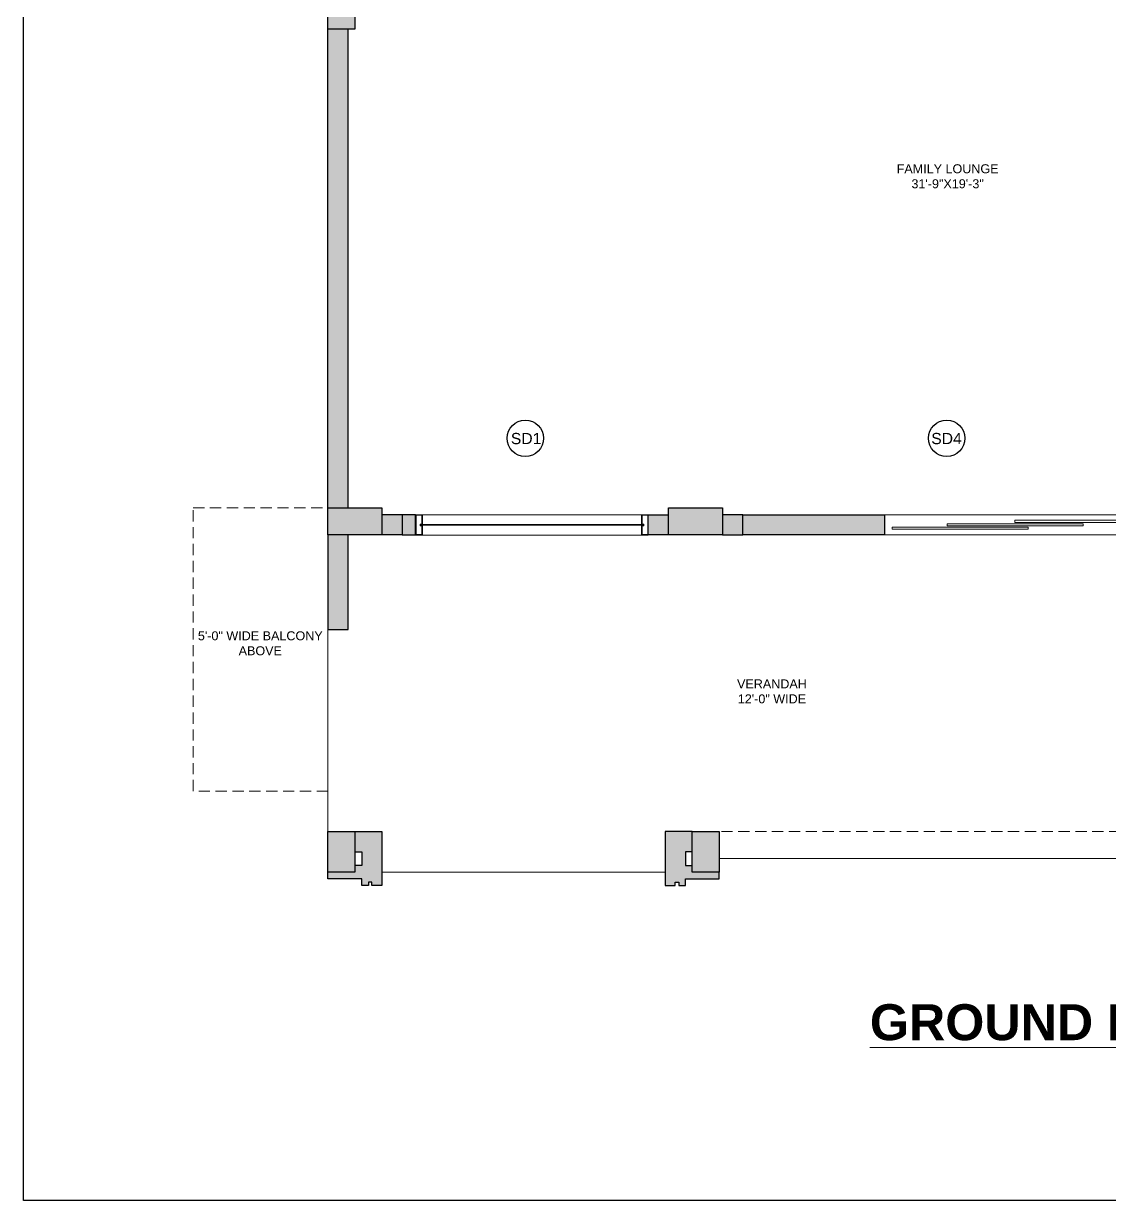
# Model space of a CAD drawing. Header units: inches. Extents: x 211391 to 214260, y -106888 to -102532.
# Drawn here: x 211469 to 211952, y -105030 to -104507 of the extents above; entities that cross this region are included whole.
import ezdxf

# ---------------------------------------------------------------- set-up
doc = ezdxf.new("R2010")
doc.units = ezdxf.units.IN
doc.header["$MEASUREMENT"] = 0
doc.linetypes.add('HIDDEN', pattern=[0.375, 0.25, -0.125])
doc.layers.get('0').update_dxf_attribs({"color": 4})
for name, color, linetype, lineweight in [('A3', 30, 'Continuous', 9), ('GLASS', 4, 'Continuous', 18), ('HATCH', 251, 'Continuous', 13), ('HIDDEN', 8, 'Continuous', 13), ('m.s.', 250, 'Continuous', 13), ('PROPOSED WALL', 6, 'Continuous', 25), ('TEXT', 3, 'Continuous', 9), ('TEXT 1', 3, 'Continuous', 15), ('WALL', 5, 'Continuous', 25), ('window', 1, 'Continuous', 18)]:
    doc.layers.add(name, color=color, linetype=linetype, lineweight=lineweight)
doc.layers.add('COLUMN', color=6, linetype='Continuous')
doc.styles.add('STYLE1', font='arial.ttf', dxfattribs={"height": 8})

# ---------------------------------------------------------------- blocks, each defined once
blk = doc.blocks.new('erwe54')
at = {"layer": 'COLUMN', "ltscale": 20, "true_color": 0xe517e8}
h = blk.add_hatch(color=6, dxfattribs=at)
h.dxf.hatch_style = 1
h.paths.add_polyline_path([(205035.77, -115928.54), (205035.77, -115952.54), (205047.77, -115952.54), (205047.77, -115928.54)])
h = blk.add_hatch(color=6, dxfattribs=at)
h.dxf.hatch_style = 1
h.paths.add_polyline_path([(205035.77, -116177.54), (205059.77, -116177.54), (205059.77, -116165.54), (205035.77, -116165.54)])
h = blk.add_hatch(color=6, dxfattribs=at)
h.dxf.hatch_style = 1
h.paths.add_polyline_path([(205211.27, -116165.54), (205187.27, -116165.54), (205187.27, -116177.54), (205211.27, -116177.54)])
h = blk.add_hatch(color=6, dxfattribs=at)
h.dxf.hatch_style = 1
h.paths.add_polyline_path([(205047.77, -116327.54), (205047.77, -116309.54), (205035.77, -116309.54), (205035.77, -116327.54)])
h = blk.add_hatch(color=6, dxfattribs=at)
h.dxf.hatch_style = 1
h.paths.add_polyline_path([(205209.77, -116327.54), (205209.77, -116309.54), (205197.77, -116309.54), (205197.77, -116327.54)])
at = {"layer": 'COLUMN', "ltscale": 20}
for points in [[(205035.77, -115952.54), (205035.77, -115928.54), (205047.77, -115928.54), (205047.77, -115952.54)], [(205059.77, -116177.54), (205035.77, -116177.54), (205035.77, -116165.54), (205059.77, -116165.54)], [(205187.27, -116165.54), (205211.27, -116165.54), (205211.27, -116177.54), (205187.27, -116177.54)], [(205035.77, -116309.54), (205047.77, -116309.54), (205047.77, -116327.54), (205035.77, -116327.54)], [(205197.77, -116309.54), (205209.77, -116309.54), (205209.77, -116327.54), (205197.77, -116327.54)]]:
    blk.add_lwpolyline(points, close=True, dxfattribs=at)

msp = doc.modelspace()

# ---------------------------------------------------------------- hatches: boundary and pattern name
at = {"layer": 'HATCH', "ltscale": 15}
h = msp.add_hatch(color=256, dxfattribs=at)
h.dxf.hatch_style = 1
h.paths.add_polyline_path([(211613.19, -104509.04), (211604.19, -104509.04), (211604.19, -104722.04), (211613.19, -104722.04)])
h = msp.add_hatch(color=256, dxfattribs=at)
h.dxf.hatch_style = 1
h.paths.add_polyline_path([(211637.19, -104725.04), (211628.19, -104725.04), (211628.19, -104734.04), (211637.19, -104734.04)])
h = msp.add_hatch(color=8, dxfattribs=at)
h.dxf.hatch_style = 1
h.paths.add_polyline_path([(211637.19, -104734.04), (211643.19, -104734.04), (211643.19, -104725.04), (211637.19, -104725.04)])
at = {"layer": 'HATCH', "ltscale": 25}
h = msp.add_hatch(color=251, dxfattribs=at)
h.dxf.hatch_style = 1
h.paths.add_polyline_path([(211755.69, -104725.04), (211746.69, -104725.04), (211746.69, -104734.04), (211755.69, -104734.04)])
h = msp.add_hatch(color=251, dxfattribs=at)
h.dxf.hatch_style = 1
h.paths.add_polyline_path([(211788.69, -104734.04), (211788.69, -104725.04), (211779.69, -104725.04), (211779.69, -104734.04)])
at = {"layer": 'HATCH', "ltscale": 15, "transparency": 33554559}
h = msp.add_hatch(color=8, dxfattribs=at)
h.dxf.hatch_style = 1
h.paths.add_polyline_path([(211851.69, -104734.04), (211851.69, -104725.04), (211788.69, -104725.04), (211788.69, -104734.04)])
at = {"layer": 'HATCH', "ltscale": 25}
h = msp.add_hatch(color=251, dxfattribs=at)
h.dxf.hatch_style = 1
h.paths.add_polyline_path([(211613.19, -104734.04), (211604.19, -104734.04), (211604.19, -104776.04), (211613.19, -104776.04)])
h = msp.add_hatch(color=251, dxfattribs=at)
h.dxf.hatch_style = 1
h.paths.add_polyline_path([(211628.19, -104866.04), (211616.19, -104866.04), (211616.19, -104875.04), (211619.19, -104875.04), (211619.19, -104881.04), (211616.19, -104881.04), (211616.19, -104884.04), (211604.19, -104884.04), (211604.19, -104887.04), (211619.19, -104887.04), (211619.19, -104890.04), (211622.19, -104890.04), (211622.19, -104888.54), (211623.69, -104888.54), (211623.69, -104890.04), (211628.19, -104890.04)])
h = msp.add_hatch(color=251, dxfattribs=at)
h.dxf.hatch_style = 1
h.paths.add_polyline_path([(211766.19, -104866.04), (211754.19, -104866.04), (211754.19, -104890.04), (211758.69, -104890.04), (211758.69, -104888.54), (211760.19, -104888.54), (211760.19, -104890.04), (211763.19, -104890.04), (211763.19, -104887.04), (211778.19, -104887.04), (211778.19, -104884.04), (211766.19, -104884.04), (211766.19, -104881.04), (211763.19, -104881.04), (211763.19, -104875.04), (211766.19, -104875.04)])
at = {"layer": 'm.s.', "ltscale": 15}
h = msp.add_hatch(dxfattribs=at)
h.set_pattern_fill('ANSI31', color=256)
h.set_pattern_definition([(45, (870.93931, 740.08462), (-0.08838834765, 0.08838834765), [])])
h.paths.add_polyline_path([(211643.44, -104733.83), (211643.44, -104725.29), (211645.94, -104725.29), (211645.94, -104729.18), (211645.19, -104729.18), (211645.19, -104729.94), (211645.94, -104729.94), (211645.94, -104733.83)])
h.paths.add_polyline_path([(211643.19, -104734.08), (211643.19, -104725.04), (211646.19, -104725.04), (211646.19, -104729.43), (211645.44, -104729.43), (211645.44, -104729.69), (211646.19, -104729.69), (211646.19, -104734.08)])
h = msp.add_hatch(dxfattribs=at)
h.set_pattern_fill('ANSI31', color=256)
h.set_pattern_definition([(45, (959.01746, 740.08462), (-0.08838834765, 0.08838834765), [])])
h.paths.add_polyline_path([(211746.44, -104733.83), (211746.44, -104725.29), (211743.94, -104725.29), (211743.94, -104729.18), (211744.69, -104729.18), (211744.69, -104729.94), (211743.94, -104729.94), (211743.94, -104733.83)])
h.paths.add_polyline_path([(211746.69, -104734.08), (211746.69, -104725.04), (211743.69, -104725.04), (211743.69, -104729.43), (211744.44, -104729.43), (211744.44, -104729.69), (211743.69, -104729.69), (211743.69, -104734.08)])

# ---------------------------------------------------------------- linework, layer by layer
at = {"ltscale": 15}
msp.add_lwpolyline([(211468.75, -103568.22), (212726.55, -103568.22), (212726.55, -105030.12), (211468.75, -105030.12)], close=True, dxfattribs=at)
at = {"layer": 'Defpoints'}
for centre in [(211691.94, -104691.03), (211879.44, -104691.03)]:
    msp.add_circle(centre, 8.1, dxfattribs=at)
at = {"layer": 'GLASS', "ltscale": 15}
for p, q in [((211743.71, -104729.43), (211646.19, -104729.43)), ((211743.69, -104729.69), (211646.19, -104729.69))]:
    msp.add_line(p, q, dxfattribs=at)
at = {"layer": 'HIDDEN', "linetype": 'HIDDEN', "ltscale": 20}
for p, q in [((211604.19, -104866.04), (211604.19, -104848.04)), ((211994.19, -104866.04), (211778.19, -104866.04)), ((211628.19, -104884.04), (211754.19, -104884.04))]:
    msp.add_line(p, q, dxfattribs=at)
msp.add_lwpolyline([(211604.19, -104848.04), (211544.19, -104848.04), (211544.19, -104722.04), (211604.19, -104722.04)], dxfattribs=at)
at = {"layer": 'm.s.', "ltscale": 15}
for p, q in [((211646.19, -104725.04), (211746.69, -104725.04)), ((211746.69, -104734.08), (211646.19, -104734.08))]:
    msp.add_line(p, q, dxfattribs=at)
at = {"layer": 'm.s.', "ltscale": 2}
for points in [[(211643.19, -104729.43), (211643.19, -104725.04), (211646.19, -104725.04), (211646.19, -104729.43), (211645.44, -104729.43), (211645.44, -104729.69), (211646.19, -104729.69), (211646.19, -104734.08), (211643.19, -104734.08), (211643.19, -104729.69), (211643.19, -104729.43)], [(211746.69, -104729.43), (211746.69, -104725.04), (211743.69, -104725.04), (211743.69, -104729.43), (211744.44, -104729.43), (211744.44, -104729.69), (211743.69, -104729.69), (211743.69, -104734.08), (211746.69, -104734.08), (211746.69, -104729.69), (211746.69, -104729.43)]]:
    msp.add_lwpolyline(points, dxfattribs=at)
for points in [[(211643.44, -104725.29), (211645.94, -104725.29), (211645.94, -104729.18), (211645.19, -104729.18), (211645.19, -104729.94), (211645.94, -104729.94), (211645.94, -104733.83), (211643.44, -104733.83)], [(211746.44, -104725.29), (211743.94, -104725.29), (211743.94, -104729.18), (211744.69, -104729.18), (211744.69, -104729.94), (211743.94, -104729.94), (211743.94, -104733.83), (211746.44, -104733.83)]]:
    msp.add_lwpolyline(points, close=True, dxfattribs=at)
at = {"layer": 'PROPOSED WALL', "ltscale": 15}
for points in [[(211637.19, -104734.04), (211643.19, -104734.04), (211643.19, -104725.04), (211637.19, -104725.04)], [(211788.69, -104725.04), (211851.69, -104725.04), (211851.69, -104734.04), (211788.69, -104734.04)]]:
    msp.add_lwpolyline(points, close=True, dxfattribs=at)
at = {"layer": 'WALL', "ltscale": 20}
for p, q in [((211604.19, -104722.04), (211604.19, -104509.04)), ((211613.19, -104722.04), (211613.19, -104509.04)), ((211637.19, -104725.04), (211628.19, -104725.04)), ((211637.19, -104725.04), (211637.19, -104734.04)), ((211643.19, -104725.04), (211643.19, -104734.04)), ((211746.69, -104734.04), (211746.69, -104725.04)), ((211746.69, -104725.04), (211755.69, -104725.04)), ((211788.69, -104725.04), (211779.69, -104725.04)), ((211788.69, -104734.04), (211788.69, -104725.04)), ((211604.19, -104734.04), (211604.19, -104776.04)), ((211613.19, -104776.04), (211613.19, -104734.04)), ((211637.19, -104734.04), (211628.19, -104734.04)), ((211755.69, -104734.04), (211746.69, -104734.04)), ((211779.69, -104734.04), (211788.69, -104734.04)), ((211604.19, -104776.04), (211613.19, -104776.04)), ((211616.19, -104866.04), (211628.19, -104866.04)), ((211628.19, -104866.04), (211628.19, -104890.04)), ((211766.19, -104866.04), (211754.19, -104866.04)), ((211754.19, -104866.04), (211754.19, -104890.04)), ((211616.19, -104875.04), (211619.19, -104875.04)), ((211619.19, -104875.04), (211619.19, -104881.04)), ((211766.19, -104875.04), (211763.19, -104875.04)), ((211763.19, -104875.04), (211763.19, -104881.04)), ((211619.19, -104881.04), (211616.19, -104881.04)), ((211763.19, -104881.04), (211766.19, -104881.04)), ((211604.19, -104887.04), (211604.19, -104884.04)), ((211619.19, -104887.04), (211604.19, -104887.04)), ((211619.19, -104890.04), (211619.19, -104887.04)), ((211763.19, -104890.04), (211763.19, -104887.04)), ((211763.19, -104887.04), (211778.19, -104887.04)), ((211778.19, -104887.04), (211778.19, -104884.04)), ((211622.19, -104890.04), (211619.19, -104890.04)), ((211623.69, -104888.54), (211622.19, -104888.54)), ((211622.19, -104888.54), (211622.19, -104890.04)), ((211623.69, -104890.04), (211623.69, -104888.54)), ((211628.19, -104890.04), (211623.69, -104890.04)), ((211754.19, -104890.04), (211758.69, -104890.04)), ((211758.69, -104890.04), (211758.69, -104888.54)), ((211758.69, -104888.54), (211760.19, -104888.54)), ((211760.19, -104888.54), (211760.19, -104890.04)), ((211760.19, -104890.04), (211763.19, -104890.04))]:
    msp.add_line(p, q, dxfattribs=at)
at = {"layer": 'WALL', "color": 1, "lineweight": 13, "ltscale": 20}
for p, q in [((211604.19, -104776.04), (211604.19, -104866.04)), ((211994.19, -104878.04), (211778.19, -104878.04)), ((211754.19, -104884.04), (211628.19, -104884.04))]:
    msp.add_line(p, q, dxfattribs=at)
at = {"layer": 'window', "ltscale": 20}
for points in [[(211970.19, -104725.04), (211788.69, -104725.04)], [(211788.69, -104734.04), (211970.19, -104734.04)]]:
    msp.add_lwpolyline(points, dxfattribs=at)
for points in [[(211940.19, -104729.04), (211879.69, -104729.04), (211879.69, -104730.04), (211940.19, -104730.04)], [(211970.19, -104727.54), (211909.69, -104727.54), (211909.69, -104728.54), (211970.19, -104728.54)], [(211915.67, -104730.54), (211855.17, -104730.54), (211855.17, -104731.54), (211915.67, -104731.54)]]:
    msp.add_lwpolyline(points, close=True, dxfattribs=at)

# ---------------------------------------------------------------- block references
at = {"layer": 'TEXT 1'}
msp.add_blockref('erwe54', (6568.42, 11443.5), dxfattribs=at)

# ---------------------------------------------------------------- texts
at = {"layer": 'A3', "ltscale": 15, "insert": (211840.24, -104942.82), "char_height": 16, "width": 337.8039, "attachment_point": 1, "style": 'STYLE1'}
msp.add_mtext('\\pxqc;{\\fArial|b1|i0|c0|p34;\\LGROUND FLOOR - CIVIL PLAN}', dxfattribs=at)
at = {"layer": 'Defpoints', "style": 'STYLE1'}
for s, p in [('SD1', (211685.53, -104693.66)), ('SD4', (211872.55, -104693.66))]:
    msp.add_text(s, height=5, dxfattribs=at).set_placement(p)
at = {"layer": 'TEXT', "ltscale": 10, "char_height": 4, "attachment_point": 3, "style": 'STYLE1'}
for s, width, heights, insert in [('\\A1;\\pxqc;FAMILY LOUNGE\\P31\'-9"X19\'-3"', 101.9942, [17.14], (211930.83, -104569.15)), ('\\A1;\\pxqc;5\'-0" WIDE BALCONY ABOVE', 65.4388, [-10.88], (211606.79, -104776.91)), ('\\A1;\\pxqc;VERANDAH\\P12\'-0" WIDE', 101.9942, [-10.75], (211852.68, -104798.3))]:
    msp.add_mtext_dynamic_manual_height_columns(s, width=width, gutter_width=35, heights=heights, dxfattribs=dict(at, insert=insert))

doc.saveas('drawing.dxf')
